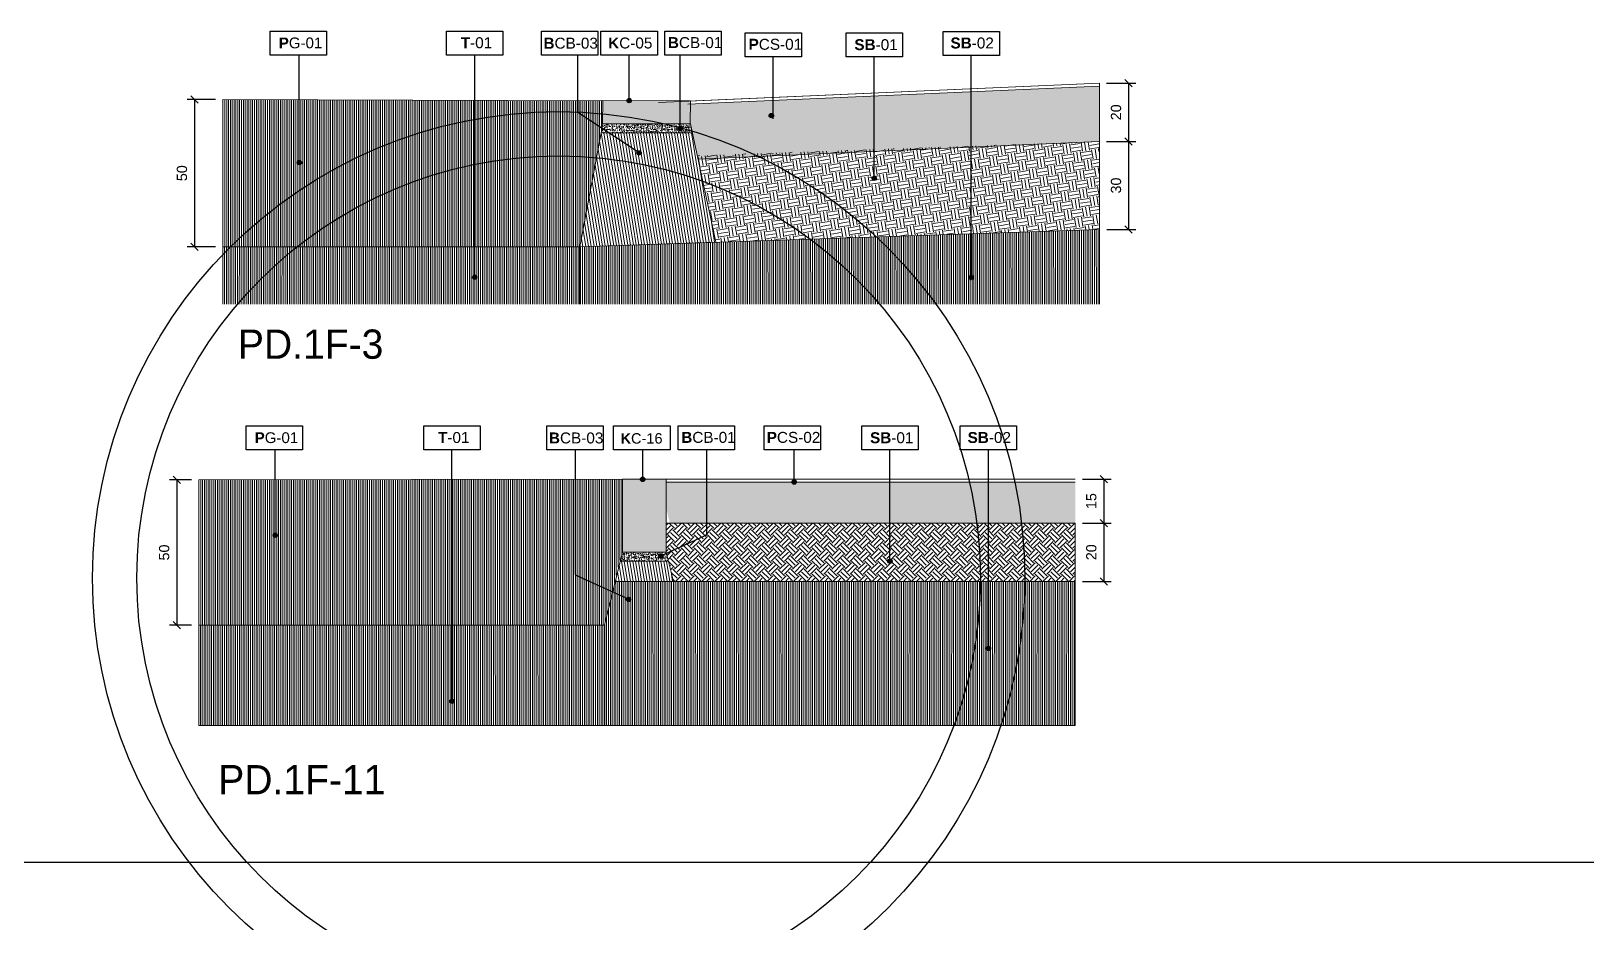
# Model space of a CAD drawing. Header units: metres. Extents: x -325 to 301, y -147 to 149.
# Drawn here: x 26.59 to 31.91, y 63.25 to 66.3 of the extents above; entities that cross this region are included whole.
import ezdxf

# ---------------------------------------------------------------- set-up
doc = ezdxf.new("R2010")
doc.units = ezdxf.units.M
doc.layers.get('Defpoints').update_dxf_attribs({"lineweight": 13})
for name, color, linetype, plot in [('-aux', 50, 'Continuous', False), ('-AUX-QAD', 5, 'Continuous', False), ('02-L-AUX', 2, 'Continuous', False)]:
    doc.layers.add(name, color=color, linetype=linetype, plot=plot)
doc.layers.add('0-TX-1_25', color=7, linetype='Continuous', true_color=0x3f4f7f)
doc.layers.add('3-TR-paviment fort', color=7, linetype='Continuous', true_color=0xd1d1d1)
doc.layers.add('03-TR-Paviment_01_Compacted Ground', color=7, linetype='Continuous', lineweight=5, true_color=0xc5a967)
doc.layers.add('3-TR tot_u', color=7, linetype='Continuous', lineweight=5, true_color=0x787878)
for name, color, linetype, lineweight in [('1-CM', 7, 'Continuous', 0), ('2-L-secció', 1, 'Continuous', 0), ('3-TR Formigó', 252, 'Continuous', 0), ('3-TR Seleccionat', 44, 'Continuous', 0), ('3-TR Tot-u', 37, 'Continuous', 0)]:
    doc.layers.add(name, color=color, linetype=linetype, lineweight=lineweight)
doc.layers.add('A-KEYPLAN_HATCH', color=7, linetype='Continuous')
doc.layers.add('A_TEXT_2', color=7, linetype='Continuous')
doc.styles.add('Arial_4', font='arial.ttf', dxfattribs={"height": 1.8})
doc.styles.get("Standard").update_dxf_attribs({"font": 'arial.ttf'})
doc.styles.add('x-llegenda materials$0$ENGRAVERS', font='TT0586M.TTF')
doc.dimstyles.new('ISO-25', dxfattribs={"dimtxt": 0.1, "dimasz": 0.1, "dimexe": 0.1, "dimexo": 0.1, "dimgap": 0.1, "dimtad": 1, "dimdec": 0, "dimlfac": 100, "dimzin": 9, "dimtxsty": 'Standard', "dimblk": 'OBLIQUE', "dimcen": 0.1, "dimadec": 0, "dimazin": 0, "dimtfac": 1, "dimtdec": 0, "dimtmove": 0, "dimatfit": 3, "dimldrblk": 'OBLIQUE', "dimfxl": 1, "dimarcsym": 0})
pattern_1 = [(90, (4.511654, -4.49814), (-0.00635, 0), [])]

# ---------------------------------------------------------------- blocks, each defined once
blk = doc.blocks.new('hatch keyplan 2')
at = {"layer": 'A-KEYPLAN_HATCH'}
blk.add_lwpolyline([(0, 0.00548), (0.01287, 0.00548), (0.01287, 0), (0, 0)], close=True, dxfattribs=at)
blk = doc.blocks.new('hatch keyplan')
at = {"layer": 'A-KEYPLAN_HATCH'}
blk.add_blockref('hatch keyplan 2', (1.43058, 0.85215), dxfattribs=at)
blk = doc.blocks.new('B-CB03')
at = {"layer": 'A-KEYPLAN_HATCH'}
blk.add_blockref('hatch keyplan', (-1.43058, -0.85215), dxfattribs=at)
at = {"layer": 'A_TEXT_2', "insert": (-0.0008, 0.00398), "char_height": 0.0025, "attachment_point": 1}
blk.add_mtext_dynamic_manual_height_columns('\\pi0.00128;{\\fArial|b1|i0|c0|p34;B}CB-03', width=0.0145619, gutter_width=0.015, heights=[0], dxfattribs=at)
blk = doc.blocks.new('B-CB01')
at = {"layer": 'A-KEYPLAN_HATCH'}
blk.add_blockref('hatch keyplan', (-1.43058, -0.85215), dxfattribs=at)
at = {"layer": 'A_TEXT_2', "insert": (-0.0008, 0.00411), "char_height": 0.0025, "attachment_point": 1}
blk.add_mtext_dynamic_manual_height_columns('\\pi0.00152;{\\fArial|b1|i0|c0|p34;B}CB-01', width=0.0145619, gutter_width=0.015, heights=[0], dxfattribs=at)
blk = doc.blocks.new('SB-01')
at = {"layer": 'A-KEYPLAN_HATCH'}
blk.add_blockref('hatch keyplan', (-1.43058, -0.85215), dxfattribs=at)
at = {"layer": 'A_TEXT_2', "insert": (-0.0008, 0.00403), "char_height": 0.0025, "attachment_point": 1}
blk.add_mtext_dynamic_manual_height_columns('\\pi0.00271;{\\fArial|b1|i0|c0|p34;SB}-01', width=0.0145619, gutter_width=0.015, heights=[0], dxfattribs=at)
blk = doc.blocks.new('PCS01')
at = {"layer": 'A-KEYPLAN_HATCH'}
blk.add_blockref('hatch keyplan', (-1.42958, -0.85215), dxfattribs=at)
at = {"layer": 'A_TEXT_2', "insert": (0.0002, 0.00411), "char_height": 0.0025, "attachment_point": 1}
blk.add_mtext_dynamic_manual_height_columns('\\pi0.00161;{\\fArial|b1|i0|c0|p34;P}CS-01', width=0.0145619, gutter_width=0.015, heights=[0], dxfattribs=at)
blk = doc.blocks.new('_Oblique')
at = {"color": 0, "lineweight": -2}
blk.add_line((-0.5, -0.5), (0.5, 0.5), dxfattribs=at)
blk = doc.blocks.new('*D1118')
at = {"layer": '0-TX-1_25', "color": 0, "lineweight": -2, "transparency": 16777216}
for p, q in [((30.2696, 66.1222), (30.3696, 66.1222)), ((30.3446, 66.1222), (30.3446, 65.9217)), ((30.2696, 65.9217), (30.3696, 65.9217))]:
    blk.add_line(p, q, dxfattribs=at)
at = {"layer": 'Defpoints', "color": 0, "transparency": 16777216}
for p in [(30.2446, 66.1222), (30.2446, 65.9217), (30.3446, 65.9217)]:
    blk.add_point(p, dxfattribs=at)
at = {"layer": '0-TX-1_25', "color": 0, "lineweight": -2, "transparency": 16777216, "xscale": 0.025, "yscale": 0.025, "zscale": 0.025}
for p, rotation in [((30.3446, 66.1222), 90), ((30.3446, 65.9217), 270)]:
    blk.add_blockref('_Oblique', p, dxfattribs=dict(at, rotation=rotation))
at = {"layer": '0-TX-1_25', "color": 0, "transparency": 16777216, "insert": (30.3018, 66.022), "char_height": 0.035, "attachment_point": 5, "rotation": 90}
blk.add_mtext('20', dxfattribs=at)
blk = doc.blocks.new('*D1119')
at = {"layer": '0-TX-1_25', "color": 0, "lineweight": -2, "transparency": 16777216}
for p, q in [((30.2696, 65.9217), (30.3696, 65.9217)), ((30.3446, 65.9217), (30.3446, 65.6214)), ((30.2697, 65.6214), (30.3696, 65.6214))]:
    blk.add_line(p, q, dxfattribs=at)
at = {"layer": 'Defpoints', "color": 0, "transparency": 16777216}
for p in [(30.2446, 65.9217), (30.2447, 65.6214), (30.3446, 65.6214)]:
    blk.add_point(p, dxfattribs=at)
at = {"layer": '0-TX-1_25', "color": 0, "lineweight": -2, "transparency": 16777216, "xscale": 0.025, "yscale": 0.025, "zscale": 0.025}
for p, rotation in [((30.3446, 65.9217), 90), ((30.3446, 65.6214), 270)]:
    blk.add_blockref('_Oblique', p, dxfattribs=dict(at, rotation=rotation))
at = {"layer": '0-TX-1_25', "color": 0, "transparency": 16777216, "insert": (30.3018, 65.7715), "char_height": 0.035, "attachment_point": 5, "rotation": 90}
blk.add_mtext('30', dxfattribs=at)
blk = doc.blocks.new('*D1120')
at = {"layer": '0-TX-1_25', "color": 0, "lineweight": -2, "transparency": 16777216}
for p, q in [((27.2196, 66.0657), (27.1223, 66.0657)), ((27.1473, 66.0657), (27.1473, 65.5617)), ((27.2196, 65.5617), (27.1223, 65.5617))]:
    blk.add_line(p, q, dxfattribs=at)
at = {"layer": 'Defpoints', "color": 0, "transparency": 16777216}
for p in [(27.2446, 66.0657), (27.1473, 65.5617), (27.2446, 65.5617)]:
    blk.add_point(p, dxfattribs=at)
at = {"layer": '0-TX-1_25', "color": 0, "lineweight": -2, "transparency": 16777216, "xscale": 0.025, "yscale": 0.025, "zscale": 0.025}
for p, rotation in [((27.1473, 66.0657), 90), ((27.1473, 65.5617), 270)]:
    blk.add_blockref('_Oblique', p, dxfattribs=dict(at, rotation=rotation))
at = {"layer": '0-TX-1_25', "color": 0, "transparency": 16777216, "insert": (27.1044, 65.8137), "char_height": 0.035, "attachment_point": 5, "rotation": 90}
blk.add_mtext('50', dxfattribs=at)
blk = doc.blocks.new('SB-02')
at = {"layer": 'A-KEYPLAN_HATCH'}
blk.add_blockref('hatch keyplan', (-1.43058, -0.85215), dxfattribs=at)
at = {"layer": 'A_TEXT_2', "insert": (-0.0008, 0.00408), "char_height": 0.0025, "attachment_point": 1}
blk.add_mtext_dynamic_manual_height_columns('\\pi0.00249;{\\fArial|b1|i0|c0|p34;SB}-02', width=0.0145619, gutter_width=0.015, heights=[0], dxfattribs=at)
blk = doc.blocks.new('PG01')
at = {"layer": 'A-KEYPLAN_HATCH'}
blk.add_blockref('hatch keyplan', (-1.42958, -0.85215), dxfattribs=at)
at = {"layer": 'A-KEYPLAN_HATCH', "insert": (0.00021, 0.00402), "char_height": 0.0024588, "attachment_point": 1, "line_spacing_factor": 0.938532, "style": 'Arial_4'}
blk.add_mtext_dynamic_manual_height_columns('\\pi0.00276;{\\fArial|b1|i0|c0|p34;P}G-01', width=0.0145619, gutter_width=0.015, heights=[0], dxfattribs=at)
blk = doc.blocks.new('T-01')
at = {"layer": 'A-KEYPLAN_HATCH'}
blk.add_blockref('hatch keyplan', (-1.43058, -0.85215), dxfattribs=at)
at = {"layer": 'A_TEXT_2', "insert": (-0.0008, 0.00408), "char_height": 0.0025, "attachment_point": 1}
blk.add_mtext_dynamic_manual_height_columns('\\pi0.00405;{\\fArial|b1|i0|c0|p34;T}-01', width=0.0145619, gutter_width=0.015, heights=[0], dxfattribs=at)
blk = doc.blocks.new('POINT')
at = {"layer": '0-TX-1_25'}
h = blk.add_hatch(dxfattribs=at)
h.set_pattern_fill('ANGLE', color=256)
h.set_pattern_definition([(0, (-83.747, -12.726), (0, 6.985), [5.08, -1.905]), (90, (-83.747, -12.726), (-6.985, 4e-16), [5.08, -1.905])])
edge = h.paths.add_edge_path()
edge.add_arc((0, 0), 0.0075, 0, 360)
h = blk.add_hatch(color=256, dxfattribs=at)
h.dxf.hatch_style = 1
edge = h.paths.add_edge_path()
edge.add_arc((0, 0), 0.0075, 0, 360)
blk.add_circle((0, 0), 0.0075, dxfattribs=at)
blk = doc.blocks.new('K04')
at = {"layer": 'A-KEYPLAN_HATCH'}
blk.add_blockref('hatch keyplan', (-1.42958, -0.85215), dxfattribs=at)
at = {"layer": 'A_TEXT_2', "insert": (0.0002, 0.00402), "char_height": 0.0025, "attachment_point": 1}
blk.add_mtext_dynamic_manual_height_columns('\\pi0.00244;{\\fArial|b1|i0|c0|p34;K}C-05', width=0.0145619, gutter_width=0.015, heights=[0], dxfattribs=at)
blk = doc.blocks.new('*D1572')
at = {"layer": '0-TX-1_25', "color": 0, "lineweight": -2, "transparency": 16777216}
for p, q in [((30.1871, 64.7668), (30.2851, 64.7668)), ((30.2601, 64.7668), (30.2601, 64.6168)), ((30.1871, 64.6168), (30.2851, 64.6168))]:
    blk.add_line(p, q, dxfattribs=at)
at = {"layer": 'Defpoints', "color": 0, "transparency": 16777216}
for p in [(30.1621, 64.7668), (30.1621, 64.6168), (30.2601, 64.6168)]:
    blk.add_point(p, dxfattribs=at)
at = {"layer": '0-TX-1_25', "color": 0, "lineweight": -2, "transparency": 16777216, "xscale": 0.025, "yscale": 0.025, "zscale": 0.025}
for p, rotation in [((30.2601, 64.7668), 90), ((30.2601, 64.6168), 270)]:
    blk.add_blockref('_Oblique', p, dxfattribs=dict(at, rotation=rotation))
at = {"layer": '0-TX-1_25', "color": 0, "transparency": 16777216, "insert": (30.2172, 64.6918), "char_height": 0.035, "attachment_point": 5, "rotation": 90}
blk.add_mtext('15', dxfattribs=at)
blk = doc.blocks.new('*D1573')
at = {"layer": '0-TX-1_25', "color": 0, "lineweight": -2, "transparency": 16777216}
for p, q in [((30.1871, 64.6168), (30.2851, 64.6168)), ((30.2601, 64.6168), (30.2601, 64.4168)), ((30.1871, 64.4168), (30.2851, 64.4168))]:
    blk.add_line(p, q, dxfattribs=at)
at = {"layer": 'Defpoints', "color": 0, "transparency": 16777216}
for p in [(30.1621, 64.6168), (30.1621, 64.4168), (30.2601, 64.4168)]:
    blk.add_point(p, dxfattribs=at)
at = {"layer": '0-TX-1_25', "color": 0, "lineweight": -2, "transparency": 16777216, "xscale": 0.025, "yscale": 0.025, "zscale": 0.025}
for p, rotation in [((30.2601, 64.6168), 90), ((30.2601, 64.4168), 270)]:
    blk.add_blockref('_Oblique', p, dxfattribs=dict(at, rotation=rotation))
at = {"layer": '0-TX-1_25', "color": 0, "transparency": 16777216, "insert": (30.2172, 64.5168), "char_height": 0.035, "attachment_point": 5, "rotation": 90}
blk.add_mtext('20', dxfattribs=at)
blk = doc.blocks.new('*D1574')
at = {"layer": '0-TX-1_25', "color": 0, "lineweight": -2, "transparency": 16777216}
for p, q in [((27.1371, 64.765), (27.0613, 64.765)), ((27.0863, 64.765), (27.0863, 64.2668)), ((27.1371, 64.2668), (27.0613, 64.2668))]:
    blk.add_line(p, q, dxfattribs=at)
at = {"layer": 'Defpoints', "color": 0, "transparency": 16777216}
for p in [(27.1621, 64.765), (27.0863, 64.2668), (27.1621, 64.2668)]:
    blk.add_point(p, dxfattribs=at)
at = {"layer": '0-TX-1_25', "color": 0, "lineweight": -2, "transparency": 16777216, "xscale": 0.025, "yscale": 0.025, "zscale": 0.025}
for p, rotation in [((27.0863, 64.765), 90), ((27.0863, 64.2668), 270)]:
    blk.add_blockref('_Oblique', p, dxfattribs=dict(at, rotation=rotation))
at = {"layer": '0-TX-1_25', "color": 0, "transparency": 16777216, "insert": (27.0435, 64.5159), "char_height": 0.035, "attachment_point": 5, "rotation": 90}
blk.add_mtext('50', dxfattribs=at)
blk = doc.blocks.new('PCS02')
at = {"layer": 'A-KEYPLAN_HATCH'}
blk.add_blockref('hatch keyplan', (-1.43058, -0.85215), dxfattribs=at)
at = {"layer": 'A_TEXT_2', "insert": (-0.0008, 0.00411), "char_height": 0.0025, "attachment_point": 1}
blk.add_mtext_dynamic_manual_height_columns('\\pi0.00139;{\\fArial|b1|i0|c0|p34;P}CS-02', width=0.0145619, gutter_width=0.015, heights=[0], dxfattribs=at)
blk = doc.blocks.new('kc_16')
at = {"layer": '3-TR-paviment fort'}
blk.add_hatch(color=256, dxfattribs=at).paths.add_polyline_path([(0, 0.25), (0.15, 0.25), (0.15, 0), (0, 0)])
at = {"layer": '1-CM'}
blk.add_lwpolyline([(0, 0.25), (0, 0), (0.15, 0), (0.15, 0.25)], close=True, dxfattribs=at)
blk = doc.blocks.new('KC16')
at = {"layer": 'A-KEYPLAN_HATCH'}
blk.add_lwpolyline([(0, 0.0039), (0.00917, 0.0039), (0.00917, 0), (0, 0)], close=True, dxfattribs=at)
at = {"layer": 'A_TEXT_2', "insert": (-0.00054, 0.00272), "char_height": 0.0016922, "attachment_point": 1}
blk.add_mtext_dynamic_manual_height_columns('\\pi0.00166;{\\fArial|b1|i0|c0|p34;K}C-16', width=0.0098565, gutter_width=0.01015, heights=[0], dxfattribs=at)

msp = doc.modelspace()

# ---------------------------------------------------------------- hatches: boundary and pattern name
at = {"layer": '03-TR-Paviment_01_Compacted Ground'}
h = msp.add_hatch(dxfattribs=at)
h.set_pattern_fill('ANSI31', color=256, scale=0.002, angle=45, style=0)
h.set_pattern_definition([(90, (4.594166, -3.2026787), (-0.00635, 0), [])])
h.paths.add_polyline_path([(28.1111, 66.0615), (27.2446, 66.0657), (27.2446, 65.5617), (28.1111, 65.5623)])
h = msp.add_hatch(dxfattribs=at)
h.set_pattern_fill('ANSI31', color=256, scale=0.002, angle=45, style=0)
h.set_pattern_definition([(90, (4.594166, -3.1974454), (-0.00635, 0), [])])
h.paths.add_polyline_path([(28.5022, 65.7525), (28.5039, 65.7617), (28.5443, 65.9793), (28.5446, 65.9822), (28.5446, 66.0626), (28.1111, 66.0621), (28.1111, 65.5617), (28.4669, 65.5621), (28.4946, 65.7117)])
h = msp.add_hatch(dxfattribs=at)
h.set_pattern_fill('ANSI31', color=256, scale=0.002, angle=45, style=0)
h.set_pattern_definition(pattern_1)
h.paths.add_polyline_path([(27.1621, 64.765), (27.1621, 64.2668), (28.0286, 64.2668), (28.0286, 64.766)])
h = msp.add_hatch(dxfattribs=at)
h.set_pattern_fill('ANSI31', color=256, scale=0.002, angle=45, style=0)
h.set_pattern_definition(pattern_1)
h.paths.add_polyline_path([(28.4916, 64.5382), (28.4916, 64.7666), (28.0286, 64.766), (28.0286, 64.2668), (28.5506, 64.2668), (28.5994, 64.4745)])
h = msp.add_hatch(dxfattribs=at)
h.set_pattern_fill('ANSI31', color=256, scale=0.002, angle=45, style=0)
h.set_pattern_definition(pattern_1)
h.paths.add_polyline_path([(28.6121, 64.7668), (28.4916, 64.7666), (28.4916, 64.5382), (28.5994, 64.4745), (28.6121, 64.5168)])
at = {"layer": '3-TR Formigó'}
h = msp.add_hatch(dxfattribs=at)
h.set_pattern_fill('ANSI31', color=256, scale=0.003, angle=234.1752, style=0)
h.set_pattern_definition([(279.17524, (31.528812, 65.661682), (0.00940313, 0.001518806), [])])
h.paths.add_polyline_path([(28.4668, 65.5617), (28.9313, 65.5773), (28.8513, 65.9517), (28.5392, 65.9522)])
h = msp.add_hatch(dxfattribs=at)
h.set_pattern_fill('ANSI31', color=256, scale=0.003, angle=234.1752, style=0)
h.set_pattern_definition([(279.17524, (31.683626, 64.146033), (0.00940313, 0.001518806), [])])
h.paths.add_polyline_path([(28.5875, 64.4168), (28.7867, 64.4168), (28.7695, 64.4868), (28.6047, 64.4868)])
at = {"layer": '3-TR Seleccionat'}
h = msp.add_hatch(dxfattribs=at)
h.set_pattern_fill('ANSI31', color=256, scale=0.002, angle=45, style=0)
h.set_pattern_definition([(90, (-441044.4867585, -650770.8057655), (-0.00635, 1e-18), [])])
h.paths.add_polyline_path([(30.2447, 65.6214), (28.4668, 65.5617), (27.2446, 65.5617), (27.2447, 65.3657), (30.2447, 65.3657)])
h = msp.add_hatch(dxfattribs=at)
h.set_pattern_fill('ANSI31', color=256, scale=0.002, angle=45, style=0)
h.set_pattern_definition([(90, (-441044.569271, -650772.2506414), (-0.00635, 1e-18), [])])
h.paths.add_polyline_path([(28.5506, 64.2668), (27.1621, 64.2668), (27.1621, 64.1168), (27.1621, 63.9243), (30.1621, 63.9243), (30.1621, 64.4168), (28.5875, 64.4168)])
at = {"layer": '3-TR Tot-u'}
h = msp.add_hatch(dxfattribs=at)
h.set_pattern_fill('EARTH', color=256, scale=0.005, angle=-80.8248, style=0)
h.set_pattern_definition([(279.175244, (-16.244027, 70.803482), (0.036406452, -0.026281081), [0.03175, -0.03175]), (279.175244, (-16.232273, 70.80538), (0.036406452, -0.026281081), [0.03175, -0.03175]), (279.175244, (-16.22052, 70.80728), (0.036406452, -0.026281081), [0.03175, -0.03175]), (9.175244, (-16.215968, 70.803994), (0.026281081, 0.036406452), [0.03175, -0.03175]), (9.175244, (-16.21407, 70.79224), (0.026281081, 0.036406452), [0.03175, -0.03175]), (9.175244, (-16.21217, 70.780486), (0.026281081, 0.036406452), [0.03175, -0.03175])])
h.paths.add_polyline_path([(28.8679, 65.8737), (28.9312, 65.5776), (30.2446, 65.6226), (30.2433, 65.9216)])
h = msp.add_hatch(dxfattribs=at)
h.set_pattern_fill('EARTH', color=256, scale=0.005, angle=-80.8248, style=0)
h.set_pattern_definition([(44.999999995, (-269501.905737, 738626.613078), (3.8e-12, 0.0449012806053), [0.03175, -0.03175]), (44.999999995, (-269501.914156, 738626.621497), (3.8e-12, 0.0449012806053), [0.03175, -0.03175]), (44.999999995, (-269501.922575, 738626.629916), (3.8e-12, 0.0449012806053), [0.03175, -0.03175]), (134.999999995, (-269501.922575, 738626.63553), (-0.0449012806053, 3.8e-12), [0.03175, -0.03175]), (134.999999995, (-269501.914156, 738626.643948), (-0.0449012806053, 3.8e-12), [0.03175, -0.03175]), (134.999999995, (-269501.905737, 738626.652367), (-0.0449012806053, 3.8e-12), [0.03175, -0.03175])])
h.paths.add_polyline_path([(28.7621, 64.6168), (28.7621, 64.5168), (28.7867, 64.4168), (30.1621, 64.4168), (30.1621, 64.6168)])
at = {"layer": '3-TR tot_u'}
h = msp.add_hatch(dxfattribs=at)
h.set_pattern_fill('AR-CONC', color=256, scale=0.0002, angle=92.7664)
h.set_pattern_definition([(142.766414, (7.562414, -2.652078), (0.0014255, 0.036548328), [0.00381, -0.04191]), (87.766414, (7.562414, -2.652078), (-0.037826638, -0.008884714), [0.003048, -0.033528117]), (193.21786, (7.562533, -2.649032), (-0.036401137, 0.027663614), [0.003238002, -0.035618049]), (138.950614, (7.552266, -2.65257), (0.00578198, 0.054558454), [0.005715, -0.062865]), (189.40197, (7.55275, -2.64802), (-0.051719183, 0.045037124), [0.004857005, -0.05342712]), (83.950565, (7.552266, -2.65257), (-0.051719183, 0.045037124), [0.004571993, -0.050291946]), (113.766414, (7.554558, -2.64737), (0.018965692, 0.031274691), [0.00381, -0.04191]), (58.766414, (7.554558, -2.64737), (-0.037391229, 0.01056806), [0.003048, -0.033528]), (164.21786, (7.556138, -2.644765), (-0.018425537, 0.041842752), [0.003238002, -0.035617988]), (130.266414, (7.562414, -2.652078), (-0.0169211135, -0.0001991969), [0, -0.0331216, 0, -0.034036, 0, -0.033655]), (100.266414, (7.562414, -2.652078), (-0.0206577655, 0.0123813295), [0, -0.0194056, 0, -0.0323596, 0, -0.012827]), (60.266414, (7.56296, -2.663393), (-0.000164423, 0.0271418143), [0, -0.0127, 0, -0.039624, 0, -0.052578]), (50.266414, (7.563206, -2.668467), (-0.0065092415, 0.029345872), [0, -0.01651, 0, -0.0263144, 0, -0.037338])])
h.paths.add_polyline_path([(30.2446, 66.1119), (28.8364, 66.0504), (28.8393, 65.9805), (28.8705, 65.8617), (30.2446, 65.9217)])
h = msp.add_hatch(dxfattribs=at)
h.set_pattern_fill('AR-CONC', color=256, scale=9e-05, angle=89.1201)
h.set_pattern_definition([(139.120136, (-55.327808, 44.833529), (0.0016861337, 0.0163726586), [0.0017145, -0.0188595]), (84.120136, (-55.327808, 44.833529), (-0.0172417962, -0.002907487), [0.0013716, -0.0150876526]), (189.57158, (-55.327668, 44.834893), (-0.0155556617, 0.0134651714), [0.0014571008, -0.016028122]), (135.304336, (-55.33238, 44.8336), (0.0041580035, 0.024336133), [0.00257175, -0.02828925]), (185.755694, (-55.332033, 44.835627), (-0.021937625, 0.021705804), [0.002185652, -0.024042205]), (80.304287, (-55.33238, 44.8336), (-0.021937625, 0.021705804), [0.002057397, -0.022631376]), (110.120136, (-55.331202, 44.835867), (0.0094123187, 0.0135023525), [0.0017145, -0.0188595]), (55.120136, (-55.331202, 44.835867), (-0.01648955, 0.0058160805), [0.0013716, -0.0150876]), (160.57158, (-55.330417, 44.836993), (-0.0070772314, 0.019318433), [0.0014571008, -0.0160280944]), (126.620136, (-55.327808, 44.833529), (-0.00760478767, 0.00039479935), [0, -0.01490472, 0, -0.0153162, 0, -0.01514475]), (96.620136, (-55.327808, 44.833529), (-0.0089228417, 0.0061515134), [0, -0.00873252, 0, -0.01456182, 0, -0.00577215]), (56.620136, (-55.3278863, 44.828432), (0.0007029168, 0.0121937974), [0, -0.005715, 0, -0.0178308, 0, -0.0236601]), (46.620136, (-55.327921, 44.826146), (-0.002083395, 0.0133651946), [0, -0.0074295, 0, -0.01184148, 0, -0.0168021])])
h.paths.add_polyline_path([(28.8513, 65.9517), (28.8448, 65.9822), (28.548, 65.9821), (28.5389, 65.9509)])
h = msp.add_hatch(dxfattribs=at)
h.set_pattern_fill('AR-CONC', color=256, scale=0.0002, angle=90.2664)
h.set_pattern_definition([(140.266414, (4.511654, -4.49814), (0.003018359, 0.036451363), [0.00381, -0.04191]), (85.266414, (4.511654, -4.49814), (-0.038178181, -0.007226283), [0.003048, -0.033528117]), (190.71786, (4.511906, -4.495102), (-0.035159821, 0.02922508), [0.003238002, -0.035618049]), (136.450614, (4.501494, -4.498187), (0.008156283, 0.05425432), [0.005715, -0.062865]), (186.90197, (4.502174, -4.493666), (-0.049705466, 0.047250218), [0.004857005, -0.05342712]), (81.450565, (4.501494, -4.498187), (-0.049705466, 0.047250218), [0.004571993, -0.050291946]), (111.266414, (4.50401, -4.493095), (0.020311824, 0.030417653), [0.00381, -0.04191]), (56.266414, (4.50401, -4.493095), (-0.036894668, 0.012188985), [0.003048, -0.033528]), (161.71786, (4.505703, -4.49056), (-0.016582845, 0.042606638), [0.003238002, -0.035617988]), (127.766414, (4.511654, -4.49814), (-0.0169136972, 0.0005390813), [0, -0.0331216, 0, -0.034036, 0, -0.033655]), (97.766414, (4.511654, -4.49814), (-0.020098038, 0.0132706243), [0, -0.0194056, 0, -0.0323596, 0, -0.012827]), (57.766414, (4.511707, -4.509468), (0.0010196429, 0.0271231534), [0, -0.0127, 0, -0.039624, 0, -0.052578]), (47.766414, (4.51173, -4.514548), (-0.005222997, 0.0296018704), [0, -0.01651, 0, -0.0263144, 0, -0.037338])])
h.paths.add_polyline_path([(30.1621, 64.7568), (28.7621, 64.7568), (28.7621, 64.6668), (28.7744, 64.6168), (30.1621, 64.6168)])
h = msp.add_hatch(dxfattribs=at)
h.set_pattern_fill('AR-CONC', color=256, scale=9e-05, angle=90.2664)
h.set_pattern_definition([(140.266414, (-54.839187, 41.639453), (0.0013582613, 0.0164031132), [0.0017145, -0.0188595]), (85.266414, (-54.839187, 41.639453), (-0.0171801815, -0.0032518273), [0.0013716, -0.0150876526]), (190.71786, (-54.839074, 41.64082), (-0.0158219194, 0.0131512858), [0.0014571008, -0.016028122]), (136.450614, (-54.843759, 41.639432), (0.003670327, 0.024414444), [0.00257175, -0.02828925]), (186.901972, (-54.843453, 41.641466), (-0.0223674596, 0.021262598), [0.002185652, -0.024042205]), (81.450565, (-54.843759, 41.639432), (-0.0223674596, 0.021262598), [0.002057397, -0.022631376]), (111.266414, (-54.842626, 41.641723), (0.0091403206, 0.0136879438), [0.0017145, -0.0188595]), (56.266414, (-54.842626, 41.641723), (-0.0166026007, 0.0054850432), [0.0013716, -0.0150876]), (161.71786, (-54.841865, 41.642864), (-0.0074622802, 0.019172987), [0.0014571008, -0.0160280944]), (127.766414, (-54.839187, 41.639453), (-0.00761116375, 0.0002425866), [0, -0.01490472, 0, -0.0153162, 0, -0.01514475]), (97.766414, (-54.839187, 41.639453), (-0.009044117, 0.0059717809), [0, -0.00873252, 0, -0.01456182, 0, -0.00577215]), (57.766414, (-54.839163, 41.6343554), (0.0004588393, 0.012205419), [0, -0.005715, 0, -0.0178308, 0, -0.0236601]), (47.766414, (-54.839152, 41.632069), (-0.0023503487, 0.0133208417), [0, -0.0074295, 0, -0.01184148, 0, -0.0168021])])
h.paths.add_polyline_path([(28.7695, 64.4868), (28.7621, 64.5168), (28.6121, 64.5168), (28.6047, 64.4868)])
at = {"layer": '3-TR-paviment fort'}
msp.add_hatch(color=256, dxfattribs=at).paths.add_polyline_path([(28.5446, 66.0624), (28.8446, 66.0617), (28.8445, 65.982), (28.5444, 65.9824)])

# ---------------------------------------------------------------- linework, layer by layer
at = {"layer": '-aux'}
msp.add_lwpolyline([(12.2345, 63.4567), (142.2345, 63.4567)], dxfattribs=at)
at = {"layer": '-AUX-QAD'}
for radius in [1.5955, 1.444]:
    msp.add_circle((28.3937, 64.4288), radius, dxfattribs=at)
at = {"layer": '0-TX-1_25'}
for points in [[(27.506, 65.8499), (27.506, 66.2176)], [(28.1064, 65.4577), (28.1064, 66.2176)], [(28.6691, 65.8831), (28.459, 66.0212), (28.4589, 66.2176)], [(28.6353, 66.0622), (28.6352, 66.2176)], [(28.8097, 65.9659), (28.8097, 66.2176)], [(29.128, 65.9996), (29.128, 66.2118)], [(29.474, 65.7963), (29.474, 66.2118)], [(29.8062, 65.4567), (29.8062, 66.2167)], [(27.4235, 64.5749), (27.4235, 64.8669)], [(28.0286, 64.007), (28.0286, 64.8669)], [(28.4499, 64.8669), (28.4499, 64.4392), (28.6337, 64.3561)], [(28.6818, 64.7668), (28.6818, 64.8669)], [(28.8993, 64.8669), (28.8993, 64.575), (28.7443, 64.5047)], [(29.2, 64.7568), (29.2, 64.8669)], [(29.5276, 64.4863), (29.5276, 64.8669)], [(29.8648, 64.1879), (29.8648, 64.8669)]]:
    msp.add_lwpolyline(points, dxfattribs=at)
at = {"layer": '1-CM'}
for p, q in [((30.2446, 66.1219), (28.736, 66.056)), ((30.2446, 66.1219), (28.8359, 66.0604)), ((30.2446, 66.1119), (28.8364, 66.0504)), ((30.2446, 65.9217), (28.8705, 65.8617)), ((30.2433, 65.9216), (28.8705, 65.8617)), ((30.2447, 65.6214), (28.4668, 65.5617)), ((28.4668, 65.5617), (27.2446, 65.5617)), ((27.2446, 65.5617), (28.4668, 65.5617)), ((30.1621, 64.7668), (28.7621, 64.7668)), ((30.1621, 64.7568), (28.7621, 64.7568)), ((30.1621, 64.6168), (28.7621, 64.6168)), ((30.1621, 64.4168), (28.5875, 64.4168)), ((30.1621, 63.9244), (27.1621, 63.9244))]:
    msp.add_line(p, q, dxfattribs=at)
for points in [[(28.5446, 66.0617), (27.2446, 66.0657)], [(28.8446, 66.0617), (28.5446, 66.0624), (28.5444, 65.9824), (28.8445, 65.982), (28.8446, 66.0617)], [(28.5392, 65.9522), (28.8513, 65.9517)], [(28.5448, 65.9822), (28.8445, 65.9818)], [(28.5224, 65.8617), (28.4668, 65.5617)], [(28.4668, 65.5617), (28.4668, 65.3655)], [(28.6121, 64.7668), (27.1621, 64.765)], [(28.7621, 64.6168), (28.7621, 64.5168)], [(27.1621, 64.2668), (28.5506, 64.2668), (28.6121, 64.5168)], [(28.6121, 64.5168), (28.5506, 64.2668)], [(28.7621, 64.5168), (28.7867, 64.4168)], [(28.6047, 64.4868), (28.7695, 64.4868)], [(28.5506, 64.2668), (28.5506, 63.9244)]]:
    msp.add_lwpolyline(points, dxfattribs=at)
msp.add_lwpolyline([(28.5448, 65.9822), (28.4668, 65.5617), (28.9313, 65.5773), (28.8448, 65.9822)], close=True, dxfattribs=at)
at = {"layer": '2-L-secció'}
for p, q in [((30.2446, 66.1222), (30.2447, 65.3657)), ((27.2446, 66.0657, 0), (27.2446, 65.3657)), ((27.1621, 64.765), (27.1621, 63.9244)), ((30.1621, 64.6168), (30.1621, 63.9235))]:
    msp.add_line(p, q, dxfattribs=at)

# ---------------------------------------------------------------- block references
at = {"color": 244, "true_color": 0x991b1e, "xscale": 14.99999999999007, "yscale": 14.99999999999007, "zscale": 14.99999999999007}
msp.add_blockref('PCS02', (29.0972, 64.8669), dxfattribs=at)
at = {"layer": '0-TX-1_25'}
for name, p, xscale, yscale, zscale in [('T-01', (28.0098, 66.2176), 15, 15, 15), ('B-CB03', (28.3346, 66.2176), 15, 15, 15), ('B-CB01', (28.7569, 66.2176), 15, 15, 15), ('SB-01', (29.3774, 66.2118), 15, 15, 15), ('SB-02', (29.7097, 66.2167), 15, 15, 15), ('T-01', (27.9321, 64.8669), 15, 15, 15), ('B-CB03', (28.3533, 64.8669), 14.99999999999999, 14.99999999999999, 14.99999999999999), ('B-CB01', (28.8027, 64.8669), 15, 15, 15), ('SB-01', (29.4311, 64.8669), 15, 15, 15), ('SB-02', (29.7683, 64.8669), 15, 15, 15)]:
    msp.add_blockref(name, p, dxfattribs=dict(at, xscale=xscale, yscale=yscale, zscale=zscale))
for p in [(28.6352, 66.0622), (28.8097, 65.9659), (28.669, 65.8831), (27.506, 65.8499), (29.474, 65.7963), (28.1064, 65.4577), (29.8062, 65.4567), (28.6813, 64.7662), (29.2, 64.7568), (27.4235, 64.5749), (28.7439, 64.5041), (29.5276, 64.4863), (28.6333, 64.3555), (29.8648, 64.1879), (28.0286, 64.007)]:
    msp.add_blockref('POINT', p, dxfattribs=at)
at = {"layer": '0-TX-1_25', "rotation": 2.5}
msp.add_blockref('POINT', (29.1218, 66.0107), dxfattribs=at)
at = {"layer": '02-L-AUX', "xscale": 21.05278751306582, "yscale": 21.05278751306582, "zscale": 21.05278751306582}
msp.add_blockref('KC16', (28.582, 64.8669), dxfattribs=at)
at = {"layer": '1-CM'}
msp.add_blockref('kc_16', (28.6121, 64.5168), dxfattribs=at)
at = {"layer": 'A-KEYPLAN_HATCH'}
for name, p, xscale, yscale, zscale in [('PG01', (27.3912, 66.2176), 14.99999999999007, 14.99999999999007, 14.99999999999007), ('K04', (28.5236, 66.2176), 14.99999999999981, 14.99999999999981, 14.99999999999981), ('PCS01', (29.0168, 66.2118), 14.99999999999007, 14.99999999999007, 14.99999999999007), ('PG01', (27.3087, 64.8669), 14.99999999999007, 14.99999999999007, 14.99999999999007)]:
    msp.add_blockref(name, p, dxfattribs=dict(at, xscale=xscale, yscale=yscale, zscale=zscale))

# ---------------------------------------------------------------- texts
at = {"layer": '-aux', "char_height": 0.1, "width": 19.210099, "attachment_point": 1, "style": 'x-llegenda materials$0$ENGRAVERS'}
for s, insert in [('PD.1F-3', (27.2958, 65.2788)), ('PD.1F-11', (27.2285, 63.7888))]:
    msp.add_mtext(s, dxfattribs=dict(at, insert=insert))

# ---------------------------------------------------------------- dimensions: what is measured, and where the dimension line sits
at = {"layer": '0-TX-1_25'}
for base, p1, p2, picture, middle in [((30.3446, 65.9217), (30.2446, 66.1222), (30.2446, 65.9217), '*D1118', (30.3018, 66.022)), ((27.1473, 65.5617), (27.2446, 66.0657), (27.2446, 65.5617), '*D1120', (27.1044, 65.8137)), ((30.3446, 65.6214), (30.2446, 65.9217), (30.2447, 65.6214), '*D1119', (30.3018, 65.7715)), ((27.0863, 64.2668), (27.1621, 64.765), (27.1621, 64.2668), '*D1574', (27.0435, 64.5159)), ((30.2601, 64.6168), (30.1621, 64.7668), (30.1621, 64.6168), '*D1572', (30.2172, 64.6918)), ((30.2601, 64.4168), (30.1621, 64.6168), (30.1621, 64.4168), '*D1573', (30.2172, 64.5168))]:
    dim = msp.add_linear_dim(base=base, p1=p1, p2=p2, angle=90, dimstyle='ISO-25', override={"dimtxt": 0.035, "dimasz": 0.025, "dimexe": 0.025, "dimexo": 0.025, "dimgap": 0.025, "dimblk1": 'Oblique', "dimblk2": 'Oblique', "dimsah": 1, "dimfxl": 0.1, "dimfxlon": 1, "dimarcsym": 1}, dxfattribs=at)
    dim.commit()
    dim.dimension.update_dxf_attribs({"geometry": picture, "text_midpoint": middle})

doc.saveas('drawing.dxf')
